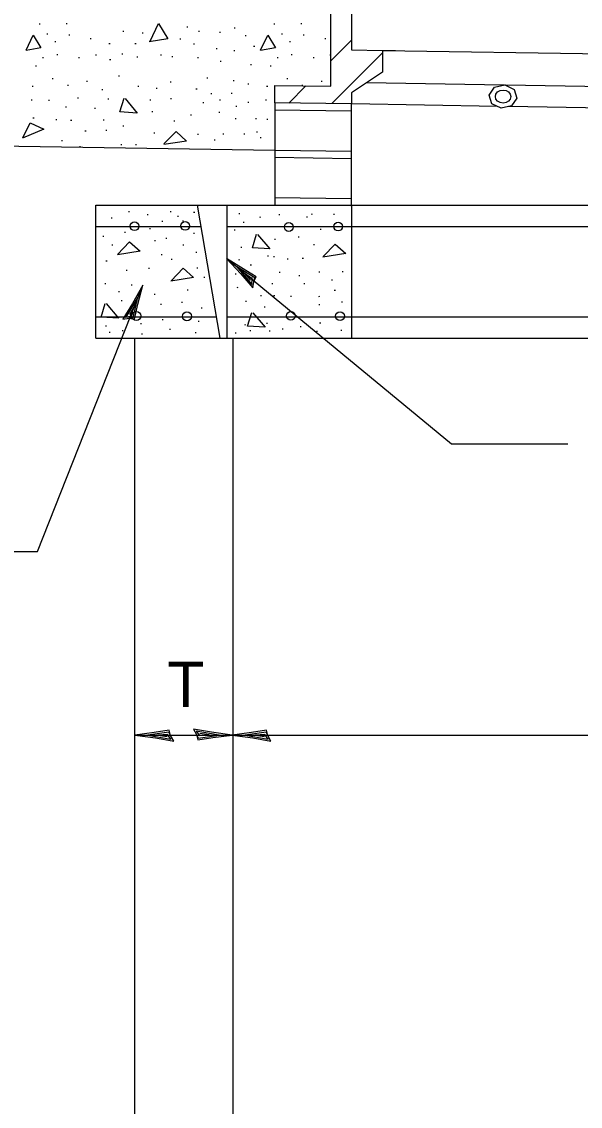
# Model space of a CAD drawing. Extents: x 0 to 2.83, y -0.11 to 1.83.
# Drawn here: x 0.6384 to 0.7823, y 0.4988 to 0.7785 of the extents above; entities that cross this region are included whole.
import ezdxf

# ---------------------------------------------------------------- set-up
doc = ezdxf.new("R2010")
doc.units = 0
for name, color, linetype in [('RD_Pr_Roadway_Dimensions', 7, 'Continuous'), ('RD_Pr_Roadway_Notes', 7, 'Continuous'), ('SH_General_Details', 7, 'Continuous')]:
    doc.layers.add(name, color=color, linetype=linetype)

msp = doc.modelspace()

# ---------------------------------------------------------------- linework, layer by layer
at = {"layer": 'RD_Pr_Roadway_Dimensions'}
for p, q in [((0.66754, 0.59456), (0.69261, 0.59456)), ((0.69261, 0.59456), (0.84546, 0.59456))]:
    msp.add_line(p, q, dxfattribs=at)
for points in [[(0.67672, 0.59442), (0.67641, 0.59579), (0.67253, 0.5952), (0.66754, 0.59456), (0.67287, 0.59382), (0.67754, 0.593), (0.67672, 0.59442), (0.67631, 0.59533), (0.67089, 0.59455), (0.67681, 0.59351), (0.67594, 0.59467), (0.67345, 0.59452), (0.67584, 0.59415)], [(0.68343, 0.59469), (0.68374, 0.59332), (0.68762, 0.59391), (0.69261, 0.59456), (0.68728, 0.59529), (0.68261, 0.59611), (0.68343, 0.59469), (0.68384, 0.59378), (0.68926, 0.59456), (0.68333, 0.5956), (0.68421, 0.59444), (0.6867, 0.5946), (0.6843, 0.59496)], [(0.70179, 0.59442), (0.70148, 0.59579), (0.6976, 0.5952), (0.69261, 0.59456), (0.69794, 0.59382), (0.70261, 0.593), (0.70179, 0.59442), (0.70138, 0.59533), (0.69596, 0.59455), (0.70189, 0.59351), (0.70101, 0.59467), (0.69852, 0.59452), (0.70092, 0.59415)]]:
    msp.add_lwpolyline(points, dxfattribs=at)
at = {"layer": 'RD_Pr_Roadway_Notes'}
for p, q in [((0.74911, 0.6696), (0.69119, 0.71744)), ((0.6425, 0.64191), (0.66958, 0.71055)), ((0.77908, 0.6696), (0.74911, 0.6696)), ((0.61772, 0.64191), (0.6425, 0.64191))]:
    msp.add_line(p, q, dxfattribs=at)
for points in [[(0.69819, 0.71149), (0.69882, 0.71274), (0.69545, 0.71476), (0.69119, 0.71744), (0.69484, 0.71348), (0.69792, 0.70988), (0.69819, 0.71149), (0.69845, 0.71245), (0.69377, 0.7153), (0.69768, 0.71073), (0.69775, 0.71218), (0.69573, 0.71364), (0.69734, 0.71184)], [(0.66609, 0.70206), (0.66748, 0.70185), (0.66835, 0.70567), (0.66958, 0.71055), (0.66695, 0.70586), (0.66447, 0.70182), (0.66609, 0.70206), (0.66708, 0.70211), (0.66835, 0.70744), (0.6652, 0.70231), (0.66661, 0.7027), (0.66738, 0.70507), (0.66616, 0.70297)]]:
    msp.add_lwpolyline(points, dxfattribs=at)
at = {"layer": 'SH_General_Details'}
for p, q in [((0.71806, 0.76185), (0.71806, 0.78253)), ((0.72338, 0.78236), (0.72338, 0.77124)), ((0.64289, 0.77798), (0.64315, 0.77798)), ((0.64987, 0.77807), (0.65013, 0.77807)), ((0.70331, 0.77798), (0.70357, 0.77798)), ((0.71029, 0.77807), (0.71055, 0.77807)), ((0.64487, 0.77542), (0.64514, 0.77542)), ((0.65049, 0.77514), (0.65075, 0.77514)), ((0.66445, 0.77611), (0.66471, 0.77611)), ((0.66939, 0.77565), (0.66965, 0.77565)), ((0.68097, 0.77719), (0.68123, 0.77719)), ((0.68392, 0.77611), (0.68418, 0.77611)), ((0.68931, 0.77582), (0.68957, 0.77582)), ((0.69309, 0.77696), (0.69336, 0.77696)), ((0.69599, 0.77497), (0.69625, 0.77497)), ((0.7053, 0.77542), (0.70556, 0.77542)), ((0.71091, 0.77514), (0.71118, 0.77514)), ((0.64692, 0.77338), (0.64718, 0.77338)), ((0.65605, 0.77418), (0.65632, 0.77418)), ((0.66088, 0.77293), (0.66114, 0.77293)), ((0.66757, 0.77293), (0.66784, 0.77293)), ((0.67915, 0.77406), (0.67941, 0.77406)), ((0.68261, 0.77282), (0.68288, 0.77282)), ((0.69814, 0.77219), (0.69841, 0.77219)), ((0.70734, 0.77338), (0.7076, 0.77338)), ((0.71647, 0.77418), (0.71674, 0.77418)), ((0.64374, 0.7693), (0.644, 0.7693)), ((0.64743, 0.77009), (0.64769, 0.77009)), ((0.65304, 0.7693), (0.65331, 0.7693)), ((0.65736, 0.76998), (0.65762, 0.76998)), ((0.66417, 0.7702), (0.66443, 0.7702)), ((0.66808, 0.76947), (0.66835, 0.76947)), ((0.67416, 0.76998), (0.67442, 0.76998)), ((0.67705, 0.76952), (0.67731, 0.76952)), ((0.68369, 0.7693), (0.68395, 0.7693)), ((0.68846, 0.77157), (0.68872, 0.77157)), ((0.69304, 0.77106), (0.6933, 0.77106)), ((0.70416, 0.7693), (0.70442, 0.7693)), ((0.70785, 0.77009), (0.70811, 0.77009)), ((0.71347, 0.7693), (0.71373, 0.7693)), ((0.71778, 0.76998), (0.71804, 0.76998)), ((0.72338, 0.77124), (0.73137, 0.77107)), ((0.73137, 0.77113), (0.96754, 0.76731)), ((0.73137, 0.77113), (0.73469, 0.77113)), ((0.73137, 0.77113), (0.73137, 0.76554)), ((0.64198, 0.76714), (0.64224, 0.76714)), ((0.66105, 0.76873), (0.66131, 0.76873)), ((0.68948, 0.76833), (0.68974, 0.76833)), ((0.69735, 0.76748), (0.69761, 0.76748)), ((0.7024, 0.76714), (0.70266, 0.76714)), ((0.64623, 0.76385), (0.6465, 0.76385)), ((0.66332, 0.76459), (0.66358, 0.76459)), ((0.68607, 0.76408), (0.68634, 0.76408)), ((0.70666, 0.76385), (0.70692, 0.76385)), ((0.73137, 0.76554), (0.72338, 0.76017)), ((0.64107, 0.76192), (0.64133, 0.76192)), ((0.65015, 0.76215), (0.65041, 0.76215)), ((0.65509, 0.76317), (0.65535, 0.76317)), ((0.659, 0.76101), (0.65927, 0.76101)), ((0.66831, 0.76192), (0.66857, 0.76192)), ((0.67302, 0.76135), (0.67329, 0.76135)), ((0.6766, 0.763), (0.67686, 0.763)), ((0.68329, 0.76124), (0.68356, 0.76124)), ((0.69286, 0.76339), (0.69313, 0.76339)), ((0.69667, 0.76249), (0.69693, 0.76249)), ((0.70149, 0.76192), (0.70176, 0.76192)), ((0.70356, 0.7576), (0.70356, 0.76207)), ((0.70356, 0.76207), (0.71806, 0.76185)), ((0.71057, 0.76215), (0.71084, 0.76215)), ((0.71551, 0.76317), (0.71577, 0.76317)), ((0.7627, 0.76218), (0.72724, 0.76274)), ((0.75884, 0.75955), (0.76017, 0.76162)), ((0.76017, 0.76162), (0.76284, 0.76224)), ((0.76284, 0.76224), (0.76523, 0.76101)), ((0.96348, 0.75899), (0.76303, 0.76212)), ((0.76523, 0.76101), (0.76596, 0.75883)), ((0.64079, 0.7584), (0.64105, 0.7584)), ((0.64527, 0.75829), (0.64553, 0.75829)), ((0.65276, 0.75891), (0.65302, 0.75891)), ((0.66054, 0.75863), (0.6608, 0.75863)), ((0.67143, 0.7584), (0.6717, 0.7584)), ((0.67671, 0.75874), (0.67697, 0.75874)), ((0.6871, 0.75999), (0.68736, 0.75999)), ((0.68937, 0.7584), (0.68963, 0.7584)), ((0.69237, 0.7601), (0.69264, 0.7601)), ((0.70121, 0.7584), (0.70147, 0.7584)), ((0.72338, 0.76017), (0.72338, 0.75732)), ((0.75951, 0.75737), (0.75884, 0.75955)), ((0.76596, 0.75883), (0.76456, 0.75681)), ((0.64964, 0.75658), (0.6499, 0.75658)), ((0.65713, 0.75624), (0.65739, 0.75624)), ((0.67194, 0.75534), (0.67221, 0.75534)), ((0.68505, 0.75772), (0.68532, 0.75772)), ((0.68914, 0.75517), (0.6894, 0.75517)), ((0.69355, 0.7567), (0.69381, 0.7567)), ((0.69661, 0.75777), (0.69687, 0.75777)), ((0.72338, 0.75546), (0.70353, 0.75573)), ((0.72338, 0.75732), (0.70356, 0.7576)), ((0.70356, 0.75759), (0.70356, 0.73121)), ((0.76097, 0.75665), (0.72338, 0.75732)), ((0.72338, 0.73094), (0.72338, 0.75732)), ((0.76191, 0.7562), (0.75951, 0.75737)), ((0.76456, 0.75681), (0.76191, 0.7562)), ((0.92769, 0.75396), (0.76377, 0.75665)), ((0.6413, 0.75375), (0.64156, 0.75375)), ((0.6472, 0.75329), (0.64746, 0.75329)), ((0.651, 0.75312), (0.65127, 0.75312)), ((0.6594, 0.75318), (0.65966, 0.75318)), ((0.67756, 0.75295), (0.67783, 0.75295)), ((0.68187, 0.75454), (0.68214, 0.75454)), ((0.69341, 0.75359), (0.69367, 0.75359)), ((0.6986, 0.75359), (0.69887, 0.75359)), ((0.70157, 0.75334), (0.70183, 0.75334)), ((0.70356, 0.74531), (0.32155, 0.75139)), ((0.65469, 0.75034), (0.65496, 0.75034)), ((0.66008, 0.75057), (0.66035, 0.75057)), ((0.66445, 0.7517), (0.66472, 0.7517)), ((0.6724, 0.74989), (0.67266, 0.74989)), ((0.6902, 0.74963), (0.69046, 0.74963)), ((0.69564, 0.74963), (0.6959, 0.74963)), ((0.69885, 0.75013), (0.69911, 0.75013)), ((0.64862, 0.74784), (0.64888, 0.74784)), ((0.66394, 0.74682), (0.6642, 0.74682)), ((0.66769, 0.74682), (0.66795, 0.74682)), ((0.68369, 0.74955), (0.68395, 0.74955)), ((0.68795, 0.74807), (0.68821, 0.74807)), ((0.69984, 0.74864), (0.7001, 0.74864)), ((0.65327, 0.74637), (0.65354, 0.74637)), ((0.72338, 0.74506), (0.70356, 0.74533)), ((0.72338, 0.74319), (0.70356, 0.74347)), ((0.72324, 0.7328), (0.70356, 0.73307)), ((0.65747, 0.69691), (0.65747, 0.73119)), ((0.65747, 0.73119), (0.96733, 0.73119)), ((0.68948, 0.69691), (0.68364, 0.73119)), ((0.69128, 0.69691), (0.69128, 0.73119)), ((0.72338, 0.73094), (0.72338, 0.69691)), ((0.66146, 0.72796), (0.66172, 0.72796)), ((0.66591, 0.72957), (0.66617, 0.72957)), ((0.67067, 0.7288), (0.67094, 0.72881)), ((0.67667, 0.7296), (0.67693, 0.72961)), ((0.6785, 0.72837), (0.67877, 0.72837)), ((0.68268, 0.72942), (0.68295, 0.72942)), ((0.69429, 0.72904), (0.69455, 0.72905)), ((0.69975, 0.72815), (0.70002, 0.72816)), ((0.70463, 0.72879), (0.7049, 0.72879)), ((0.71177, 0.72821), (0.71204, 0.72821)), ((0.71302, 0.72892), (0.71328, 0.72893)), ((0.71875, 0.72888), (0.71901, 0.72888)), ((0.65747, 0.72567), (0.68458, 0.72567)), ((0.67129, 0.72518), (0.67155, 0.72518)), ((0.67447, 0.72705), (0.67474, 0.72705)), ((0.67978, 0.72713), (0.68005, 0.72714)), ((0.69112, 0.72567), (0.99799, 0.72567)), ((0.6931, 0.72483), (0.69336, 0.72483)), ((0.69544, 0.72682), (0.69571, 0.72683)), ((0.71532, 0.72505), (0.71558, 0.72505)), ((0.6593, 0.72317), (0.65957, 0.72317)), ((0.66488, 0.72424), (0.66514, 0.72424)), ((0.6726, 0.72212), (0.67286, 0.72213)), ((0.67552, 0.72273), (0.67579, 0.72273)), ((0.68263, 0.72396), (0.68289, 0.72397)), ((0.70348, 0.72248), (0.70374, 0.72248)), ((0.70962, 0.723), (0.70988, 0.723)), ((0.66157, 0.72096), (0.66184, 0.72097)), ((0.67988, 0.72098), (0.68015, 0.72098)), ((0.68327, 0.71908), (0.68353, 0.71908)), ((0.69485, 0.72038), (0.69511, 0.72038)), ((0.71356, 0.7211), (0.71383, 0.7211)), ((0.6601, 0.71688), (0.66037, 0.71689)), ((0.67433, 0.71851), (0.67459, 0.71852)), ((0.67686, 0.71729), (0.67713, 0.7173)), ((0.69434, 0.71715), (0.6946, 0.71716)), ((0.70173, 0.71811), (0.70199, 0.71812)), ((0.70327, 0.718), (0.70353, 0.718)), ((0.70677, 0.71735), (0.70704, 0.71736)), ((0.71068, 0.71756), (0.71095, 0.71756)), ((0.66531, 0.71445), (0.66558, 0.71445)), ((0.67103, 0.71496), (0.6713, 0.71497)), ((0.68347, 0.71502), (0.68374, 0.71503)), ((0.69342, 0.7135), (0.69368, 0.71351)), ((0.69729, 0.7158), (0.69756, 0.71581)), ((0.70473, 0.71396), (0.705, 0.71397)), ((0.71493, 0.71399), (0.7152, 0.71399)), ((0.72094, 0.71408), (0.72121, 0.71409)), ((0.65978, 0.711), (0.66004, 0.71101)), ((0.66663, 0.71069), (0.66689, 0.7107)), ((0.68533, 0.71267), (0.68559, 0.71268)), ((0.69763, 0.71245), (0.69789, 0.71246)), ((0.70282, 0.711), (0.70309, 0.711)), ((0.70978, 0.71307), (0.71004, 0.71307)), ((0.71107, 0.71099), (0.71133, 0.71099)), ((0.71818, 0.71194), (0.71845, 0.71195)), ((0.6633, 0.70896), (0.66357, 0.70897)), ((0.67254, 0.70827), (0.6728, 0.70828)), ((0.68105, 0.70939), (0.68131, 0.70939)), ((0.69389, 0.71001), (0.69416, 0.71002)), ((0.69994, 0.70787), (0.7002, 0.70788)), ((0.70329, 0.70793), (0.70356, 0.70793)), ((0.70763, 0.70772), (0.70789, 0.70772)), ((0.7149, 0.70769), (0.71516, 0.7077)), ((0.71892, 0.7093), (0.71919, 0.7093)), ((0.66404, 0.7066), (0.6643, 0.7066)), ((0.67412, 0.70564), (0.67438, 0.70564)), ((0.67956, 0.70615), (0.67983, 0.70615)), ((0.69605, 0.70641), (0.69631, 0.70642)), ((0.70082, 0.70495), (0.70109, 0.70495)), ((0.71493, 0.7056), (0.71519, 0.7056)), ((0.72079, 0.70625), (0.72105, 0.70625)), ((0.65748, 0.70244), (0.68854, 0.70244)), ((0.68461, 0.70469), (0.68488, 0.70469)), ((0.69149, 0.70244), (0.99799, 0.70244)), ((0.70953, 0.70243), (0.70979, 0.70243)), ((0.65995, 0.7001), (0.66022, 0.7001)), ((0.66903, 0.70066), (0.66929, 0.70067)), ((0.6746, 0.70173), (0.67486, 0.70173)), ((0.67646, 0.69924), (0.67672, 0.69925)), ((0.68383, 0.70132), (0.6841, 0.70132)), ((0.69587, 0.70039), (0.69613, 0.7004)), ((0.70145, 0.70076), (0.70172, 0.70077)), ((0.70553, 0.69929), (0.70579, 0.69929)), ((0.71013, 0.69992), (0.71039, 0.69993)), ((0.71515, 0.70084), (0.71541, 0.70085)), ((0.65747, 0.69691), (1.02488, 0.69691)), ((0.66096, 0.69843), (0.66122, 0.69844)), ((0.6643, 0.69891), (0.66457, 0.69891)), ((0.66754, 0.43903), (0.66754, 0.69691)), ((0.66921, 0.69801), (0.66947, 0.69801)), ((0.68304, 0.69837), (0.6833, 0.69837)), ((0.69284, 0.276), (0.69284, 0.69691)), ((0.69338, 0.69826), (0.69365, 0.69826)), ((0.69715, 0.69887), (0.69741, 0.69888)), ((0.70218, 0.69881), (0.70244, 0.69882)), ((0.71434, 0.69873), (0.71461, 0.69873)), ((0.72063, 0.69897), (0.72089, 0.69898))]:
    msp.add_line(p, q, dxfattribs=at)
for points in [[(0.67152, 0.77351), (0.67364, 0.77807), (0.67602, 0.77411), (0.67126, 0.77331)], [(0.63953, 0.7712), (0.64138, 0.77503), (0.64336, 0.77179), (0.6395, 0.77106)], [(0.69995, 0.7712), (0.7018, 0.77503), (0.70379, 0.77179), (0.69992, 0.77106)], [(0.71806, 0.76841), (0.72338, 0.77373)], [(0.71825, 0.75739), (0.73137, 0.77051)], [(0.7072, 0.75755), (0.7116, 0.76195)], [(0.66504, 0.75871), (0.66815, 0.75494), (0.66366, 0.75527), (0.66478, 0.75877)], [(0.63867, 0.74853), (0.64059, 0.75243), (0.64409, 0.75078), (0.63863, 0.74845)], [(0.67502, 0.74701), (0.6782, 0.75018), (0.68084, 0.74774), (0.67497, 0.74688)], [(0.66308, 0.71849), (0.6662, 0.72172), (0.66889, 0.71931), (0.66303, 0.71836)], [(0.69914, 0.72364), (0.70231, 0.71992), (0.69781, 0.72018), (0.69887, 0.7237)], [(0.71606, 0.71795), (0.71918, 0.72117), (0.72187, 0.71877), (0.716, 0.71781)], [(0.67689, 0.71172), (0.68001, 0.71494), (0.68269, 0.71254), (0.67683, 0.71159)], [(0.66015, 0.70581), (0.66332, 0.70209), (0.65882, 0.70235), (0.65988, 0.70587)], [(0.69792, 0.70348), (0.70109, 0.69976), (0.69659, 0.70002), (0.69766, 0.70354)]]:
    msp.add_lwpolyline(points, dxfattribs=at)
for centre in [(0.66746, 0.72576), (0.68049, 0.72585), (0.70718, 0.72558), (0.71992, 0.72568), (0.66792, 0.70263), (0.68097, 0.70253), (0.70775, 0.70267), (0.72039, 0.70257)]:
    msp.add_circle(centre, 0.00113, dxfattribs=at)
msp.add_ellipse((0.7624, 0.75921), major_axis=(-0.00199, 0), ratio=0.840278, dxfattribs=at)

# ---------------------------------------------------------------- texts
at = {"layer": 'RD_Pr_Roadway_Dimensions'}
msp.add_text('T', height=0.01167, dxfattribs=at).set_placement((0.67589, 0.60178))

doc.saveas('drawing.dxf')
